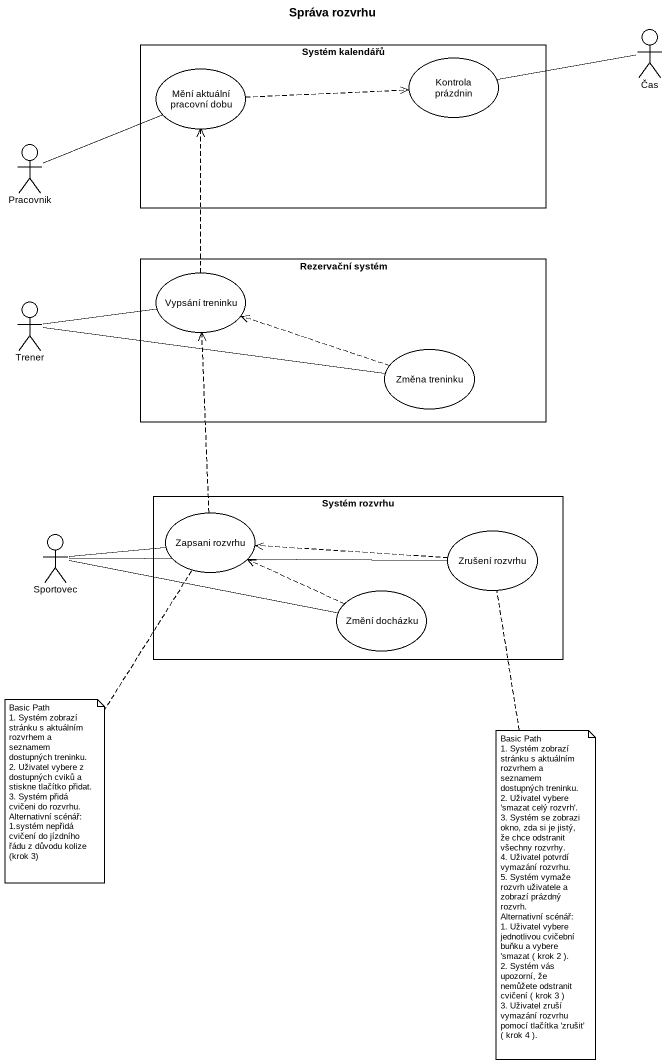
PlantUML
@startuml
title Správa rozvrhu
actor Čas
rectangle "Systém kalendářů" as Systém_kalendářů {
  usecase "Mění aktuální pracovní dobu" as Mění_aktuální_pracovní_dobu
  usecase "Kontrola prázdnin" as Kontrola_prázdnin
}
actor Pracovnik
rectangle "Rezervační systém" as Rezervační_systém {
  usecase "Vypsání treninku" as Vypsání_treninku
  usecase "Změna treninku" as Změna_treninku
}
actor Trener
rectangle "Systém rozvrhu" as Systém_rozvrhu {
  usecase "Zapsani rozvrhu" as Zapsani_rozvrhu
  usecase "Zrušení rozvrhu" as Zrušení_rozvrhu
  usecase "Změní docházku" as Změní_docházku
}
actor Sportovec
Čas -left- Kontrola_prázdnin
Mění_aktuální_pracovní_dobu .right.> Kontrola_prázdnin
Pracovnik -right- Mění_aktuální_pracovní_dobu
Trener -right- Vypsání_treninku
Trener -right- Změna_treninku
Vypsání_treninku .up.> Mění_aktuální_pracovní_dobu
Změna_treninku .left.> Vypsání_treninku
Sportovec -right- Zapsani_rozvrhu
Sportovec -right- Zrušení_rozvrhu
Sportovec -right- Změní_docházku
Zapsani_rozvrhu .up.> Vypsání_treninku
Zrušení_rozvrhu .left.> Zapsani_rozvrhu
Změní_docházku .left.> Zapsani_rozvrhu
note bottom of Zapsani_rozvrhu
  Basic Path
  1. Systém zobrazí stránku s aktuálním rozvrhem a seznamem dostupných treninku.
  2. Uživatel vybere z dostupných cviků a stiskne tlačítko přidat.
  3. Systém přidá cvičeni do rozvrhu.
  Alternativní scénář:
  1.systém nepřidá cvičení do jízdního řádu z důvodu kolize (krok 3)
end note
note bottom of Zrušení_rozvrhu
  Basic Path
  1. Systém zobrazí stránku s aktuálním rozvrhem a seznamem dostupných treninku.
  2. Uživatel vybere 'smazat celý rozvrh'.
  3. Systém se zobrazi okno, zda si je jistý, že chce odstranit všechny rozvrhy.
  4. Uživatel potvrdí vymazání rozvrhu.
  5. Systém vymaže rozvrh uživatele a zobrazí prázdný rozvrh.
  Alternativní scénář:
  1. Uživatel vybere jednotlivou cvičební buňku a vybere 'smazat ( krok 2 ).
  2. Systém vás upozorní, že nemůžete odstranit cvičení ( krok 3 )
  3. Uživatel zruší vymazání rozvrhu pomocí tlačítka 'zrušit' ( krok 4 ).
end note
@enduml
